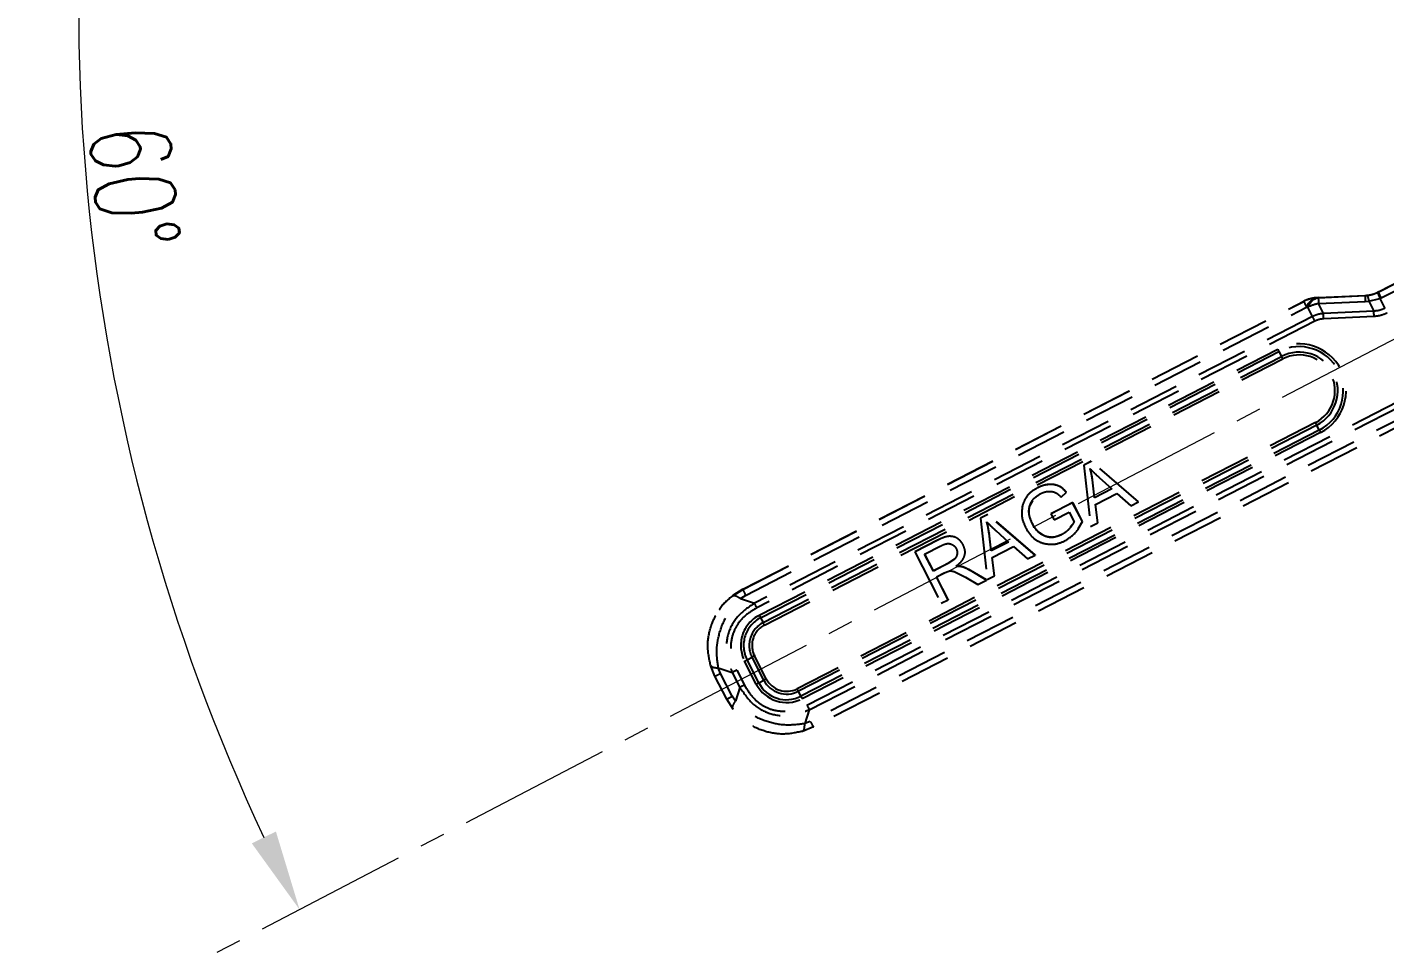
# Model space of a CAD drawing. Header units: millimetres. Extents: x 2384 to 4064, y 886 to 2074.
# Drawn here: x 3580.1 to 3748.8, y 1156.1 to 1271.1 of the extents above; entities that cross this region are included whole.
import ezdxf

# ---------------------------------------------------------------- set-up
doc = ezdxf.new("R2010")
doc.units = ezdxf.units.MM
doc.linetypes.add('CENTER2', pattern=[28.575, 19.05, -3.175, 3.175, -3.175])
doc.linetypes.add('HIDDEN', pattern=[9.525, 6.35, -3.175])
doc.layers.add('单点划线', color=1, linetype='CENTER2', lineweight=13)
doc.layers.add('标注', color=3, linetype='Continuous', lineweight=13)
doc.styles.add('SLDTEXTSTYLE1', font='txt.shx', dxfattribs={"width": 0.7, "bigfont": 'gbcbig.shx'})
doc.dimstyles.new('SLDDIMSTYLE12$2', dxfattribs={"dimtxt": 12, "dimasz": 10, "dimexe": 0, "dimexo": 0.0625, "dimgap": 0.875, "dimtad": 1, "dimdec": 1, "dimlfac": 1.8, "dimrnd": 1e-09, "dimzin": 12, "dimdsep": 46, "dimtxsty": 'SLDTEXTSTYLE1', "dimcen": 0.09, "dimdle": 8.16, "dimclrd": 3, "dimclre": 3, "dimadec": 0, "dimazin": 3, "dimtfac": 1, "dimtdec": 1, "dimtofl": 0, "dimtmove": 0, "dimatfit": 3, "dimfxl": 0, "dimfrac": 2, "dimtolj": 1, "dimlwd": 5, "dimlwe": 5, "dimarcsym": 0})

# ---------------------------------------------------------------- blocks, each defined once
blk = doc.blocks.new('*D72')
at = {"layer": 'Defpoints', "color": 0, "transparency": 16777216}
for p in [(3585.55, 1346.88), (3586.68, 1282.02), (3828.96, 1273.57), (3828.96, 1273.57), (3603.67, 1156.15)]:
    blk.add_point(p, dxfattribs=at)
at = {"layer": '标注', "color": 3, "linetype": 'Continuous', "lineweight": 5, "transparency": 16777216}
blk.add_arc((3828.96, 1273.57), 242.43, 165.602, 205.1646, dxfattribs=at)
at = {"layer": '标注', "color": 3, "transparency": 16777216}
for points in [[(3592.55, 1334.29), (3595.76, 1333.4), (3596.84, 1343.48)], [(3611.04, 1171.22), (3608.05, 1169.74), (3613.98, 1161.52)]]:
    blk.add_solid(points, dxfattribs=at)
at = {"layer": '标注', "color": 0, "transparency": 16777216, "insert": (3593.46, 1251.37), "char_height": 10, "attachment_point": 5, "rotation": 275.3833, "style": 'SLDTEXTSTYLE1'}
blk.add_mtext('\\A1;60%%D', dxfattribs=at)

msp = doc.modelspace()

# ---------------------------------------------------------------- linework, layer by layer
at = {"color": 7, "linetype": 'HIDDEN', "lineweight": 25}
for p, q in [((3747.992, 1238.23), (3754.963, 1241.81)), ((3748.004, 1238.248), (3754.975, 1241.828)), ((3748.343, 1237.499), (3755.315, 1241.078)), ((3748.005, 1238.249), (3747.931, 1238.212)), ((3747.932, 1238.212), (3748.004, 1238.248)), ((3747.992, 1238.23), (3748.004, 1238.248)), ((3669.044, 1201.289), (3738.731, 1237.072)), ((3669.055, 1201.307), (3738.743, 1237.09)), ((3738.731, 1237.072), (3738.743, 1237.09)), ((3740.541, 1237.536), (3740.363, 1237.526)), ((3740.368, 1237.509), (3740.38, 1237.527)), ((3740.368, 1237.509), (3740.545, 1237.517)), ((3740.38, 1237.527), (3740.559, 1237.536)), ((3740.545, 1237.517), (3746.354, 1237.792)), ((3740.559, 1237.536), (3746.367, 1237.812)), ((3740.565, 1236.802), (3746.374, 1237.078)), ((3741.182, 1235.566), (3740.565, 1236.802)), ((3746.354, 1237.792), (3746.367, 1237.812)), ((3746.367, 1237.812), (3746.591, 1237.829)), ((3746.374, 1237.078), (3746.823, 1237.112)), ((3746.823, 1237.112), (3748.199, 1237.426)), ((3746.823, 1237.112), (3747.446, 1235.863)), ((3748.199, 1237.426), (3748.343, 1237.499)), ((3748.199, 1237.426), (3748.81, 1236.2)), ((3669.395, 1200.557), (3739.082, 1236.34)), ((3739.837, 1235.189), (3670.503, 1199.588)), ((3739.082, 1236.34), (3739.259, 1236.348)), ((3739.837, 1235.189), (3739.259, 1236.348)), ((3747.446, 1235.863), (3741.182, 1235.566)), ((3747.475, 1235.2), (3741.211, 1234.903)), ((3740.127, 1234.617), (3670.794, 1199.016)), ((3671.094, 1198.081), (3735.497, 1231.151)), ((3671.254, 1197.774), (3735.657, 1230.844)), ((3671.577, 1197.168), (3735.98, 1230.238)), ((3671.737, 1196.862), (3736.139, 1229.931)), ((3677.007, 1186.918), (3760.967, 1230.03)), ((3735.657, 1230.844), (3735.98, 1230.238)), ((3677.301, 1186.351), (3761.261, 1229.463)), ((3761.893, 1228.269), (3677.435, 1184.901)), ((3762.272, 1227.577), (3677.814, 1184.21)), ((3740.201, 1222.023), (3675.798, 1188.953)), ((3740.358, 1221.713), (3675.955, 1188.643)), ((3740.667, 1221.087), (3740.358, 1221.713)), ((3740.667, 1221.087), (3676.265, 1188.017)), ((3740.825, 1220.777), (3676.422, 1187.707)), ((3712.334, 1217.199), (3711.427, 1216.733)), ((3711.436, 1216.746), (3711.427, 1216.733)), ((3711.427, 1216.733), (3712.253, 1209.108)), ((3712.343, 1217.212), (3711.436, 1216.746)), ((3712.343, 1217.212), (3712.334, 1217.199)), ((3718.202, 1212.162), (3712.334, 1217.199)), ((3718.211, 1212.176), (3712.343, 1217.212)), ((3712.495, 1214.908), (3712.485, 1214.895)), ((3712.741, 1212.667), (3712.485, 1214.895)), ((3712.75, 1212.68), (3712.495, 1214.908)), ((3713.331, 1215.192), (3714.903, 1213.777)), ((3705.677, 1213.921), (3705.668, 1213.907)), ((3707.615, 1214.332), (3707.606, 1214.319)), ((3708.586, 1212.755), (3709.241, 1213.361)), ((3709.25, 1213.374), (3709.241, 1213.361)), ((3714.903, 1213.777), (3712.741, 1212.667)), ((3714.897, 1213.783), (3712.75, 1212.68)), ((3712.854, 1211.858), (3715.512, 1213.223)), ((3715.512, 1213.223), (3717.251, 1211.674)), ((3704.233, 1212.719), (3704.224, 1212.705)), ((3704.691, 1211.649), (3704.682, 1211.636)), ((3704.691, 1211.649), (3705.065, 1212.303)), ((3710.025, 1212.068), (3707.333, 1210.686)), ((3710.034, 1212.081), (3707.342, 1210.699)), ((3710.034, 1212.081), (3710.025, 1212.068)), ((3711.236, 1209.71), (3710.025, 1212.068)), ((3711.245, 1209.724), (3710.034, 1212.081)), ((3712.75, 1212.68), (3712.741, 1212.667)), ((3713.143, 1209.565), (3712.854, 1211.858)), ((3713.152, 1209.578), (3712.865, 1211.863)), ((3717.251, 1211.674), (3718.202, 1212.162)), ((3718.211, 1212.176), (3718.202, 1212.162)), ((3699.486, 1210.602), (3698.579, 1210.136)), ((3698.588, 1210.149), (3698.579, 1210.136)), ((3698.579, 1210.136), (3699.406, 1202.511)), ((3699.496, 1210.615), (3698.588, 1210.149)), ((3699.496, 1210.615), (3699.486, 1210.602)), ((3705.354, 1205.565), (3699.486, 1210.602)), ((3705.363, 1205.579), (3699.496, 1210.615)), ((3705.029, 1209.467), (3705.019, 1209.454)), ((3707.342, 1210.699), (3707.333, 1210.686)), ((3707.333, 1210.686), (3707.717, 1209.939)), ((3707.717, 1209.939), (3709.584, 1210.898)), ((3709.584, 1210.898), (3710.195, 1209.708)), ((3710.699, 1208.829), (3711.245, 1209.724)), ((3711.245, 1209.724), (3711.236, 1209.71)), ((3712.253, 1209.108), (3713.143, 1209.565)), ((3713.152, 1209.578), (3713.143, 1209.565)), ((3694.313, 1207.844), (3694.303, 1207.83)), ((3699.647, 1208.311), (3699.638, 1208.298)), ((3699.893, 1206.07), (3699.638, 1208.298)), ((3699.903, 1206.083), (3699.647, 1208.311)), ((3700.484, 1208.595), (3702.056, 1207.18)), ((3706.619, 1207.895), (3706.61, 1207.882)), ((3708.693, 1208.111), (3708.684, 1208.098)), ((3709.727, 1208.972), (3709.718, 1208.958)), ((3709.98, 1209.318), (3709.727, 1208.972)), ((3710.727, 1208.793), (3710.736, 1208.807)), ((3693.254, 1207.396), (3690.436, 1205.949)), ((3693.263, 1207.409), (3690.445, 1205.962)), ((3691.637, 1205.682), (3693.647, 1206.714)), ((3693.263, 1207.409), (3693.254, 1207.396)), ((3702.056, 1207.18), (3699.893, 1206.07)), ((3699.903, 1206.083), (3699.893, 1206.07)), ((3702.049, 1207.186), (3699.903, 1206.083)), ((3700.007, 1205.261), (3702.664, 1206.626)), ((3702.664, 1206.626), (3704.403, 1205.077)), ((3690.445, 1205.962), (3690.436, 1205.949)), ((3690.436, 1205.949), (3693.707, 1199.579)), ((3692.719, 1203.576), (3691.637, 1205.682)), ((3692.728, 1203.59), (3691.65, 1205.689)), ((3694.533, 1204.508), (3692.719, 1203.576)), ((3694.543, 1204.522), (3692.728, 1203.59)), ((3695.348, 1205.05), (3694.533, 1204.508)), ((3694.543, 1204.522), (3694.533, 1204.508)), ((3696.338, 1204.954), (3696.347, 1204.968)), ((3700.296, 1202.968), (3700.007, 1205.261)), ((3700.305, 1202.981), (3700.017, 1205.266)), ((3704.403, 1205.077), (3705.354, 1205.565)), ((3705.363, 1205.579), (3705.354, 1205.565)), ((3692.728, 1203.59), (3692.719, 1203.576)), ((3693.095, 1202.843), (3694.077, 1203.346)), ((3694.549, 1200.012), (3693.095, 1202.843)), ((3694.558, 1200.025), (3693.108, 1202.849)), ((3694.077, 1203.346), (3694.649, 1203.577)), ((3695.295, 1203.515), (3696.733, 1202.812)), ((3696.733, 1202.812), (3698.257, 1201.916)), ((3697.322, 1203.639), (3697.313, 1203.626)), ((3699.317, 1202.46), (3697.313, 1203.626)), ((3699.326, 1202.473), (3697.322, 1203.639)), ((3699.406, 1202.511), (3700.296, 1202.968)), ((3700.305, 1202.981), (3700.296, 1202.968)), ((3667.801, 1200.499), (3669.043, 1201.289)), ((3669.055, 1201.307), (3667.815, 1200.518)), ((3669.055, 1201.307), (3669.043, 1201.289)), ((3698.257, 1201.916), (3699.317, 1202.46)), ((3699.326, 1202.473), (3699.317, 1202.46)), ((3668.773, 1200.162), (3669.395, 1200.557)), ((3668.773, 1200.162), (3670.503, 1199.588)), ((3693.707, 1199.579), (3694.549, 1200.012)), ((3694.558, 1200.025), (3694.549, 1200.012)), ((3666.133, 1198.745), (3666.116, 1198.721)), ((3671.254, 1197.774), (3671.577, 1197.168)), ((3669.573, 1192.545), (3670.196, 1192.871)), ((3671.035, 1189.698), (3669.573, 1192.545)), ((3671.658, 1190.025), (3670.196, 1192.871)), ((3671.967, 1190.184), (3670.505, 1193.031)), ((3665.581, 1190.518), (3665.032, 1191.882)), ((3666.004, 1191.545), (3667.734, 1190.972)), ((3666.279, 1190.864), (3666.004, 1191.545)), ((3667.741, 1188.017), (3666.279, 1190.864)), ((3667.734, 1190.972), (3668.684, 1189.121)), ((3668.301, 1191.261), (3669.252, 1189.411)), ((3670.725, 1189.538), (3669.263, 1192.385)), ((3667.043, 1187.672), (3665.581, 1190.518)), ((3671.035, 1189.698), (3671.658, 1190.025)), ((3667.832, 1186.43), (3667.043, 1187.672)), ((3668.135, 1187.396), (3667.741, 1188.017)), ((3668.684, 1189.121), (3668.135, 1187.396)), ((3676.265, 1188.017), (3675.955, 1188.643)), ((3677.301, 1186.351), (3676.752, 1184.626)), ((3677.814, 1184.209), (3676.448, 1183.66)), ((3677.435, 1184.901), (3676.752, 1184.626))]:
    msp.add_line(p, q, dxfattribs=at)
for centre, radius, start, end in [((3758.589, 1242.872), 11.569, 203.65317, 207.67445), ((3740.558, 1233.514), 4, 92.71551, 117.17948), ((3749.328, 1241.714), 11.569, 203.65323, 207.67441), ((3740.57, 1233.532), 4, 92.71551, 117.17948), ((3740.72, 1235.83), 1.716, 101.84245, 162.69532), ((3740.897, 1235.838), 1.716, 101.84237, 162.69509), ((3741.517, 1231.962), 4.933, 101.13017, 117.24213), ((3754.773, 1237.557), 14.228, 180.16327, 183.04177), ((3760.581, 1237.833), 14.227, 180.16315, 183.04177), ((3738.161, 1225.964), 5.831, 297.1833, 117.18084), ((3738.162, 1225.965), 5.484, 297.18322, 117.18092), ((3758.602, 1242.973), 25.954, 207.09803, 207.86067), ((3738.169, 1225.975), 4.792, 297.18337, 117.18077), ((3713.035, 1218.109), 25.954, 27.09803, 27.86067), ((3738.17, 1225.977), 4.445, 297.18339, 117.18075), ((3716.722, 1209.923), 26.413, 26.50967, 27.26321), ((3764.302, 1232.875), 26.411, 206.50963, 207.26319), ((3673.027, 1194.317), 4.231, 117.18001, 207.18331), ((3673.028, 1194.319), 3.884, 117.18001, 207.18331), ((3694.198, 1209.903), 25.953, 207.09805, 207.86068), ((3673.035, 1194.329), 3.191, 117.18001, 207.18331), ((3673.036, 1194.331), 2.845, 117.18001, 207.18331), ((3648.631, 1185.039), 25.954, 27.09803, 27.86065), ((3646.574, 1236.654), 49.745, 297.13687, 297.5379), ((3693.196, 1148.759), 49.748, 117.13686, 117.53788), ((3648.036, 1233.807), 49.745, 297.13687, 297.5379), ((3674.489, 1191.471), 4.231, 207.18167, 297.17837), ((3674.49, 1191.473), 3.885, 207.18159, 297.1784), ((3694.658, 1145.913), 49.748, 117.13686, 117.53788), ((3674.497, 1191.483), 3.192, 207.18159, 297.17841), ((3674.498, 1191.484), 2.845, 207.1814, 297.1785), ((3652.32, 1176.854), 26.412, 26.50966, 27.2632), ((3699.9, 1199.806), 26.412, 206.50966, 207.26321)]:
    msp.add_arc(centre, radius, start, end, dxfattribs=at)
for points, knots in [([(3746.578, 1237.81), (3746.813, 1237.845), (3747.275, 1237.914), (3747.707, 1238.102), (3747.919, 1238.194)], [0, 0, 0, 0, 0.5083155, 1, 1, 1, 1]), ([(3746.591, 1237.829), (3746.826, 1237.863), (3747.287, 1237.932), (3747.719, 1238.12), (3747.932, 1238.212)], [0, 0, 0, 0, 0.50800634, 1, 1, 1, 1]), ([(3747.919, 1238.194), (3747.933, 1238.201), (3747.957, 1238.213), (3747.981, 1238.225), (3747.992, 1238.23)], [0, 0, 0, 0, 0.5601455, 1, 1, 1, 1]), ([(3747.919, 1238.194), (3747.922, 1238.153), (3747.928, 1238.071), (3748.108, 1237.641), (3748.199, 1237.426)], [0, 0, 0, 0, 0.5, 1, 1, 1, 1]), ([(3746.354, 1237.792), (3746.396, 1237.795), (3746.471, 1237.799), (3746.545, 1237.806), (3746.578, 1237.81)], [0, 0, 0, 0, 0.5576718, 1, 1, 1, 1]), ([(3746.578, 1237.81), (3746.612, 1237.778), (3746.68, 1237.716), (3746.775, 1237.313), (3746.823, 1237.112)], [0, 0, 0, 0, 0.5008043, 1, 1, 1, 1]), ([(3741.182, 1235.566), (3740.946, 1235.536), (3740.479, 1235.478), (3740.049, 1235.285), (3739.837, 1235.189)], [0, 0, 0, 0, 0.50495342, 1, 1, 1, 1]), ([(3741.211, 1234.903), (3740.997, 1234.88), (3740.621, 1234.841), (3740.276, 1234.685), (3740.127, 1234.617)], [0, 0, 0, 0, 0.56777287, 1, 1, 1, 1]), ([(3748.81, 1236.2), (3748.596, 1236.106), (3748.161, 1235.915), (3747.687, 1235.88), (3747.446, 1235.863)], [0, 0, 0, 0, 0.4914989, 1, 1, 1, 1]), ([(3749.101, 1235.628), (3748.846, 1235.515), (3748.328, 1235.284), (3747.763, 1235.228), (3747.475, 1235.2)], [0, 0, 0, 0, 0.4902935, 1, 1, 1, 1]), ([(3712.196, 1216.282), (3712.376, 1216.1), (3712.744, 1215.726), (3713.133, 1215.373), (3713.331, 1215.192)], [0, 0, 0, 0, 0.4886908, 1, 1, 1, 1]), ([(3712.485, 1214.895), (3712.448, 1215.149), (3712.38, 1215.617), (3712.253, 1216.073), (3712.196, 1216.282)], [0, 0, 0, 0, 0.54195929, 1, 1, 1, 1]), ([(3712.495, 1214.908), (3712.458, 1215.162), (3712.389, 1215.631), (3712.263, 1216.087), (3712.205, 1216.296)], [0, 0, 0, 0, 0.5419593, 1, 1, 1, 1]), ([(3705.668, 1213.907), (3705.407, 1213.757), (3704.912, 1213.471), (3704.193, 1212.782), (3703.943, 1212.146), (3703.794, 1211.765)], [0, 0, 0, 0, 0.308178, 0.5862676, 1, 1, 1, 1]), ([(3705.677, 1213.921), (3705.421, 1213.767), (3704.934, 1213.476), (3704.425, 1213.059), (3704.286, 1212.758), (3704.261, 1212.705)], [0, 0, 0, 0, 0.4764978, 0.9064737, 1, 1, 1, 1]), ([(3704.682, 1211.636), (3704.738, 1211.797), (3704.849, 1212.118), (3705.263, 1212.709), (3705.726, 1212.998), (3706.044, 1213.195)], [0, 0, 0, 0, 0.2394886, 0.4785859, 1, 1, 1, 1]), ([(3707.606, 1214.319), (3707.246, 1214.321), (3706.569, 1214.324), (3705.955, 1214.04), (3705.668, 1213.907)], [0, 0, 0, 0, 0.5318982, 1, 1, 1, 1]), ([(3707.615, 1214.332), (3707.255, 1214.334), (3706.578, 1214.337), (3705.964, 1214.053), (3705.677, 1213.921)], [0, 0, 0, 0, 0.53189815, 1, 1, 1, 1]), ([(3706.044, 1213.195), (3706.261, 1213.291), (3706.683, 1213.478), (3707.144, 1213.47), (3707.368, 1213.466)], [0, 0, 0, 0, 0.512975, 1, 1, 1, 1]), ([(3707.368, 1213.466), (3707.478, 1213.448), (3707.701, 1213.41), (3708.143, 1213.205), (3708.405, 1212.939), (3708.586, 1212.755)], [0, 0, 0, 0, 0.23103556, 0.46846759, 1, 1, 1, 1]), ([(3709.241, 1213.361), (3708.974, 1213.639), (3708.516, 1214.118), (3707.874, 1214.26), (3707.606, 1214.319)], [0, 0, 0, 0, 0.5814657, 1, 1, 1, 1]), ([(3709.25, 1213.374), (3708.983, 1213.652), (3708.525, 1214.131), (3707.884, 1214.273), (3707.615, 1214.332)], [0, 0, 0, 0, 0.5814657, 1, 1, 1, 1]), ([(3703.794, 1211.765), (3703.725, 1211.241), (3703.598, 1210.266), (3703.998, 1209.371), (3704.182, 1208.958)], [0, 0, 0, 0, 0.5381648, 1, 1, 1, 1]), ([(3705.019, 1209.454), (3704.859, 1209.826), (3704.626, 1210.363), (3704.577, 1211.123), (3704.647, 1211.467), (3704.682, 1211.636)], [0, 0, 0, 0, 0.5344662, 0.7714045, 1, 1, 1, 1]), ([(3705.029, 1209.467), (3704.843, 1209.884), (3704.53, 1210.587), (3704.644, 1211.342), (3704.691, 1211.649)], [0, 0, 0, 0, 0.5921782, 1, 1, 1, 1]), ([(3699.348, 1209.685), (3699.528, 1209.503), (3699.897, 1209.129), (3700.285, 1208.776), (3700.484, 1208.595)], [0, 0, 0, 0, 0.4886907, 1, 1, 1, 1]), ([(3699.638, 1208.298), (3699.601, 1208.552), (3699.532, 1209.02), (3699.406, 1209.476), (3699.348, 1209.685)], [0, 0, 0, 0, 0.5419592, 1, 1, 1, 1]), ([(3699.647, 1208.311), (3699.61, 1208.565), (3699.541, 1209.034), (3699.415, 1209.49), (3699.357, 1209.699)], [0, 0, 0, 0, 0.5419592, 1, 1, 1, 1]), ([(3706.61, 1207.882), (3706.452, 1207.953), (3706.13, 1208.097), (3705.536, 1208.59), (3705.231, 1209.1), (3705.019, 1209.454)], [0, 0, 0, 0, 0.2264152, 0.4626215, 1, 1, 1, 1]), ([(3706.619, 1207.895), (3706.266, 1208.092), (3705.589, 1208.47), (3705.21, 1209.144), (3705.029, 1209.467)], [0, 0, 0, 0, 0.520635, 1, 1, 1, 1]), ([(3709.107, 1207.36), (3709.602, 1207.689), (3710.514, 1208.294), (3711.009, 1209.266), (3711.236, 1209.71)], [0, 0, 0, 0, 0.5424178, 1, 1, 1, 1]), ([(3710.195, 1209.708), (3710.15, 1209.611), (3710.024, 1209.341), (3709.838, 1209.108), (3709.718, 1208.958)], [0, 0, 0, 0, 0.3598376, 1, 1, 1, 1]), ([(3694.303, 1207.83), (3694.127, 1207.773), (3693.766, 1207.654), (3693.427, 1207.483), (3693.254, 1207.396)], [0, 0, 0, 0, 0.4889255, 1, 1, 1, 1]), ([(3694.313, 1207.844), (3694.136, 1207.786), (3693.775, 1207.668), (3693.436, 1207.496), (3693.263, 1207.409)], [0, 0, 0, 0, 0.4889255, 1, 1, 1, 1]), ([(3695.091, 1207.865), (3694.943, 1207.881), (3694.678, 1207.91), (3694.418, 1207.855), (3694.303, 1207.83)], [0, 0, 0, 0, 0.5575462, 1, 1, 1, 1]), ([(3695.844, 1207.524), (3695.711, 1207.616), (3695.48, 1207.776), (3695.207, 1207.839), (3695.091, 1207.865)], [0, 0, 0, 0, 0.5738958, 1, 1, 1, 1]), ([(3704.182, 1208.958), (3704.484, 1208.464), (3705.005, 1207.613), (3705.909, 1207.211), (3706.289, 1207.043)], [0, 0, 0, 0, 0.5794862, 1, 1, 1, 1]), ([(3708.684, 1208.098), (3708.333, 1207.951), (3707.823, 1207.738), (3707.097, 1207.738), (3706.772, 1207.834), (3706.61, 1207.882)], [0, 0, 0, 0, 0.5264104, 0.7642346, 1, 1, 1, 1]), ([(3708.693, 1208.111), (3708.298, 1207.943), (3707.621, 1207.654), (3706.913, 1207.825), (3706.619, 1207.895)], [0, 0, 0, 0, 0.5837878, 1, 1, 1, 1]), ([(3709.718, 1208.958), (3709.569, 1208.786), (3709.272, 1208.442), (3708.879, 1208.212), (3708.684, 1208.098)], [0, 0, 0, 0, 0.5020846, 1, 1, 1, 1]), ([(3709.727, 1208.972), (3709.559, 1208.78), (3709.259, 1208.437), (3708.866, 1208.211), (3708.693, 1208.111)], [0, 0, 0, 0, 0.5618251, 1, 1, 1, 1]), ([(3693.647, 1206.714), (3693.859, 1206.811), (3694.165, 1206.95), (3694.594, 1207.006), (3694.785, 1206.964), (3694.874, 1206.944)], [0, 0, 0, 0, 0.5431864, 0.7867589, 1, 1, 1, 1]), ([(3694.874, 1206.944), (3695.017, 1206.882), (3695.227, 1206.79), (3695.442, 1206.57), (3695.517, 1206.442), (3695.555, 1206.377)], [0, 0, 0, 0, 0.508701, 0.7517829, 1, 1, 1, 1]), ([(3695.522, 1204.165), (3695.707, 1204.308), (3696.05, 1204.573), (3696.434, 1205.055), (3696.661, 1205.597), (3696.681, 1206.222), (3696.51, 1206.619), (3696.421, 1206.827)], [0, 0, 0, 0, 0.2248507, 0.4169148, 0.5876668, 0.7832367, 1, 1, 1, 1]), ([(3695.555, 1206.377), (3695.603, 1206.263), (3695.698, 1206.037), (3695.676, 1205.793), (3695.665, 1205.671)], [0, 0, 0, 0, 0.5017512, 1, 1, 1, 1]), ([(3696.421, 1206.827), (3696.333, 1206.976), (3696.176, 1207.239), (3695.944, 1207.438), (3695.844, 1207.524)], [0, 0, 0, 0, 0.5655054, 1, 1, 1, 1]), ([(3706.289, 1207.043), (3706.813, 1206.949), (3707.788, 1206.774), (3708.69, 1207.175), (3709.107, 1207.36)], [0, 0, 0, 0, 0.53725916, 1, 1, 1, 1]), ([(3695.665, 1205.671), (3695.636, 1205.555), (3695.579, 1205.323), (3695.425, 1205.141), (3695.348, 1205.05)], [0, 0, 0, 0, 0.50112496, 1, 1, 1, 1]), ([(3694.649, 1203.577), (3694.739, 1203.585), (3694.957, 1203.603), (3695.17, 1203.547), (3695.295, 1203.515)], [0, 0, 0, 0, 0.4142729, 1, 1, 1, 1]), ([(3697.313, 1203.626), (3696.959, 1203.822), (3696.396, 1204.133), (3695.758, 1204.157), (3695.522, 1204.165)], [0, 0, 0, 0, 0.628575, 1, 1, 1, 1]), ([(3697.322, 1203.639), (3696.968, 1203.835), (3696.405, 1204.147), (3695.768, 1204.17), (3695.531, 1204.179)], [0, 0, 0, 0, 0.628575, 1, 1, 1, 1]), ([(3665.032, 1191.882), (3664.868, 1192.671), (3664.542, 1194.243), (3664.977, 1196.65), (3666.027, 1198.861), (3667.208, 1199.951), (3667.801, 1200.499)], [0, 0, 0, 0, 0.2509207, 0.5000162, 0.7490448, 1, 1, 1, 1]), ([(3666.004, 1191.545), (3665.899, 1192.314), (3665.69, 1193.845), (3666.171, 1196.236), (3667.174, 1198.463), (3668.239, 1199.594), (3668.773, 1200.162)], [0, 0, 0, 0, 0.2509209, 0.5000162, 0.7490448, 1, 1, 1, 1]), ([(3667.815, 1200.518), (3667.167, 1200.009), (3666.508, 1199.49), (3666.146, 1198.755), (3666.139, 1198.741)], [0, 0, 0, 0, 0.9811751, 1, 1, 1, 1]), ([(3670.503, 1199.588), (3669.744, 1199.076), (3668.336, 1198.127), (3667.128, 1195.908), (3666.827, 1193.408), (3667.417, 1191.823), (3667.734, 1190.972)], [0, 0, 0, 0, 0.2702915, 0.5008839, 0.7316205, 1, 1, 1, 1]), ([(3667.801, 1200.499), (3667.906, 1200.53), (3668.116, 1200.591), (3668.554, 1200.305), (3668.773, 1200.162)], [0, 0, 0, 0, 0.5000005, 1, 1, 1, 1]), ([(3670.794, 1199.016), (3670.247, 1198.685), (3669.228, 1198.069), (3668.157, 1196.715), (3667.549, 1195.13), (3667.49, 1193.209), (3668.017, 1191.943), (3668.301, 1191.261)], [0, 0, 0, 0, 0.2085412, 0.3881399, 0.5544367, 0.759769, 1, 1, 1, 1]), ([(3665.032, 1191.882), (3665.096, 1191.789), (3665.225, 1191.6), (3665.743, 1191.564), (3666.004, 1191.545)], [0, 0, 0, 0, 0.49686735, 1, 1, 1, 1]), ([(3669.252, 1189.411), (3669.583, 1188.863), (3670.199, 1187.844), (3671.554, 1186.773), (3673.14, 1186.166), (3675.061, 1186.108), (3676.325, 1186.634), (3677.007, 1186.918)], [0, 0, 0, 0, 0.20872371, 0.38836947, 0.55468562, 0.75997191, 1, 1, 1, 1]), ([(3668.684, 1189.121), (3669.196, 1188.361), (3670.146, 1186.953), (3672.365, 1185.745), (3674.866, 1185.445), (3676.449, 1186.034), (3677.301, 1186.351)], [0, 0, 0, 0, 0.2705363, 0.5011773, 0.7319034, 1, 1, 1, 1]), ([(3667.832, 1186.43), (3667.795, 1186.534), (3667.721, 1186.742), (3667.997, 1187.178), (3668.135, 1187.396)], [0, 0, 0, 0, 0.50000085, 1, 1, 1, 1]), ([(3676.448, 1183.66), (3675.659, 1183.496), (3674.085, 1183.17), (3671.676, 1183.604), (3669.466, 1184.655), (3668.378, 1185.837), (3667.832, 1186.43)], [0, 0, 0, 0, 0.2509467, 0.4999848, 0.7490685, 1, 1, 1, 1]), ([(3676.752, 1184.626), (3675.98, 1184.52), (3674.442, 1184.31), (3672.049, 1184.791), (3669.824, 1185.795), (3668.699, 1186.861), (3668.135, 1187.396)], [0, 0, 0, 0, 0.2509467, 0.4999847, 0.7490684, 1, 1, 1, 1]), ([(3676.448, 1183.66), (3676.536, 1183.723), (3676.713, 1183.85), (3676.738, 1184.366), (3676.751, 1184.626)], [0, 0, 0, 0, 0.4968674, 1, 1, 1, 1])]:
    msp.add_open_spline(points, degree=3, knots=knots, dxfattribs=at)
for points in [[(3740.127, 1234.617), (3740.099, 1234.672), (3740.043, 1234.783), (3739.963, 1234.939), (3739.891, 1235.08), (3739.855, 1235.153), (3739.837, 1235.189)], [(3741.211, 1234.903), (3741.208, 1234.967), (3741.202, 1235.097), (3741.194, 1235.28), (3741.187, 1235.444), (3741.183, 1235.525), (3741.182, 1235.566)], [(3747.475, 1235.2), (3747.472, 1235.265), (3747.466, 1235.394), (3747.458, 1235.577), (3747.451, 1235.741), (3747.447, 1235.822), (3747.446, 1235.863)], [(3669.044, 1201.289), (3669.057, 1201.254), (3669.085, 1201.182), (3669.292, 1200.766), (3669.395, 1200.557)], [(3670.794, 1199.016), (3670.766, 1199.071), (3670.709, 1199.181), (3670.63, 1199.337), (3670.558, 1199.479), (3670.522, 1199.552), (3670.503, 1199.588)], [(3665.581, 1190.518), (3665.611, 1190.531), (3665.67, 1190.557), (3666.076, 1190.761), (3666.279, 1190.864)], [(3668.301, 1191.261), (3668.246, 1191.233), (3668.136, 1191.177), (3667.981, 1191.097), (3667.841, 1191.026), (3667.77, 1190.99), (3667.734, 1190.972)], [(3669.252, 1189.411), (3669.197, 1189.383), (3669.087, 1189.326), (3668.931, 1189.247), (3668.791, 1189.176), (3668.72, 1189.139), (3668.684, 1189.121)], [(3667.043, 1187.672), (3667.072, 1187.685), (3667.131, 1187.71), (3667.538, 1187.915), (3667.741, 1188.017)], [(3677.007, 1186.918), (3677.035, 1186.863), (3677.091, 1186.753), (3677.172, 1186.598), (3677.245, 1186.458), (3677.282, 1186.387), (3677.301, 1186.352)], [(3677.435, 1184.901), (3677.542, 1184.699), (3677.757, 1184.295), (3677.795, 1184.238), (3677.814, 1184.21)]]:
    msp.add_open_spline(points, degree=3, dxfattribs=at)
at = {"layer": '单点划线'}
msp.add_line((3828.963, 1273.565), (3603.672, 1156.146), dxfattribs=at)

# ---------------------------------------------------------------- dimensions: what is measured, and where the dimension line sits
at = {"layer": '标注'}
dim = msp.add_angular_dim_2l(base=(3586.684, 1282.019), line1=((3828.963, 1273.565), (3585.548, 1346.878)), line2=((3828.963, 1273.565), (3603.672, 1156.146)), text='60%%D', dimstyle='SLDDIMSTYLE12$2', override={"dimtxt": 10, "dimadec": 3, "dimtdec": 3, "dimtzin": 0}, dxfattribs=at)
dim.commit()
dim.dimension.update_dxf_attribs({"geometry": '*D72', "text_midpoint": (3593.455, 1251.373)})

doc.saveas('drawing.dxf')
